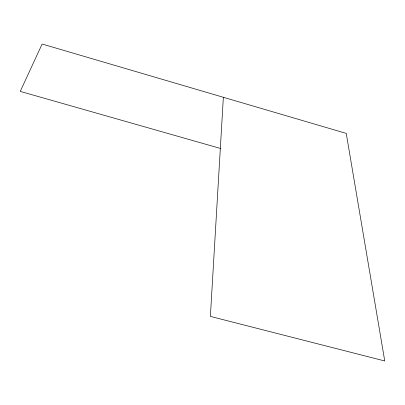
<?xml version="1.0" encoding="UTF-8"?>
<svg xmlns="http://www.w3.org/2000/svg" width="405" height="405" viewBox="0 0 405 405"><rect width="100%" height="100%" fill="white"/><g stroke="black" fill="none" stroke-linecap="round" stroke-linejoin="round"><path stroke-width="0.61" d="M223.363 97.286L210.377 316.406L384.75 360.976L346.24 133.397L42.135 44.023L20.25 91.393L220.33 148.407"/></g></svg>
